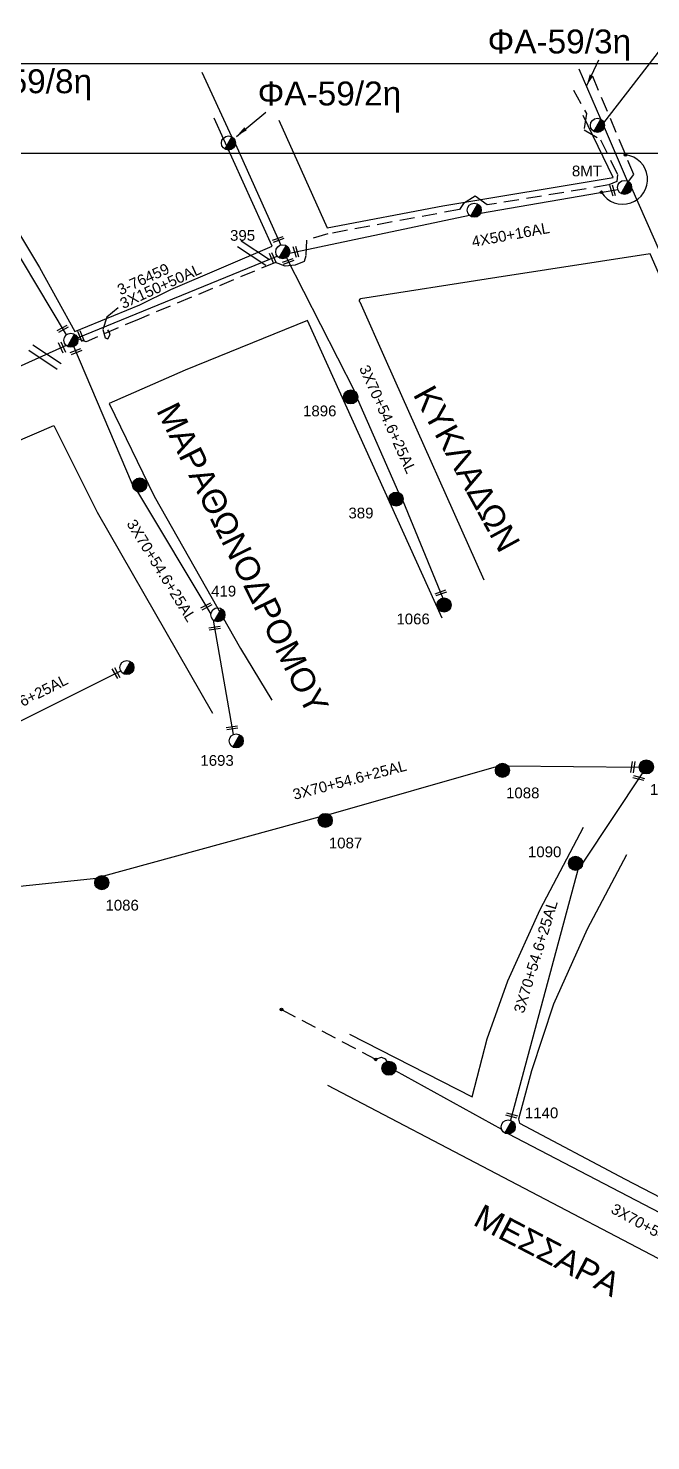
# Model space of a CAD drawing. Header units: millimetres. Extents: x 5016 to 7282, y 2879 to 3911.
# Drawn here: x 6401.2 to 6505.4, y 3674.3 to 3910.9 of the extents above; entities that cross this region are included whole.
import ezdxf

# ---------------------------------------------------------------- set-up
doc = ezdxf.new("R2010")
doc.units = ezdxf.units.MM
doc.linetypes.add('DASHED', pattern=[19.05, 12.7, -6.35])
for name, color, linetype in [('Άγνωστα', 7, 'Continuous'), ('Γέφυρες Εναέριου Δικτύου', 7, 'Continuous'), ('Γυμνά εναέρια ΧΤ και ΦΟΠ (3Φ)   4x50+16AL', 7, 'Continuous'), ('Επιγραφές - Σχήματα', 7, 'Continuous'), ('Καλώδια ΧΤ   3x150+50AL', 7, 'DASHED'), ('Μηχανική τομή', 7, 'Continuous'), ('Στύλος Ξύλινος', 7, 'Continuous'), ('Στύλος Ξύλινος @ 1', 7, 'Continuous'), ('Στύλος ΦΜ', 7, 'Continuous'), ('Στύλος ΦΜ @ 1', 7, 'Continuous'), ('Συνδέσεις', 7, 'Continuous'), ('Συνεστραμμένα ΧΤ   3x70+54.6+25 AL', 7, 'SYN_LINE'), ('Τομή', 7, 'Continuous'), ('Υπόβαθρο ΔΕΗ', 7, 'Continuous')]:
    doc.layers.add(name, color=color, linetype=linetype)
doc.styles.get("Standard").update_dxf_attribs({"font": 'ARIAL.TTF'})
doc.linetypes.add('SYN_LINE', pattern='A,0.5,-0.0001,["/\\/\\/\\/",Standard,S=0.1,R=0,X=0,Y=-0.05],-0.25', length=0.7501)
doc.dimstyles.new('ISO-25', dxfattribs={"dimtxt": 2.5, "dimasz": 1.8, "dimexe": 1.25, "dimexo": 0.625, "dimtad": 1, "dimtxsty": 'Standard', "dimcen": 1.8, "dimadec": 0, "dimazin": 0, "dimtfac": 1, "dimtmove": 0, "dimatfit": 3, "dimfxl": 1.25, "dimarcsym": 0})

# ---------------------------------------------------------------- blocks, each defined once
blk = doc.blocks.new('ΥΠΑΡΧΩΝ ΤΣΙΜΕΝΤΕΝΙΟΣ ΣΤΥΛΟΣ')
at = {"layer": 'Στύλος ΦΜ'}
blk.add_hatch(color=7, dxfattribs=at).paths.add_polyline_path([(-1.29, -2.28, 0.574793), (2.62, 0, 0.268822), (1.3, 2.27)])
at = {"layer": 'Στύλος ΦΜ', "color": 7}
blk.add_line((-1.29, -2.28), (1.3, 2.27), dxfattribs=at)
blk.add_circle((0, 0), 2.62, dxfattribs=at)
at = {"layer": 'Στύλος ΦΜ', "flags": 4}
for tag, p in [('ΑΡΙΘΜΟΣ', (-4.68, 8.05)), ('ΤΥΠΟΣ', (-4.91, 3.03))]:
    blk.add_attdef(tag, p, '', height=4, dxfattribs=at)
blk = doc.blocks.new('ΥΠΑΡΧΩΝ ΞΥΛΙΝΟΣ ΣΤΥΛΟΣ')
at = {"layer": 'Στύλος Ξύλινος'}
h = blk.add_hatch(color=7, dxfattribs=at)
h.paths.add_polyline_path([(-2.62, 0, 0.270008), (-1.29, -2.28), (1.3, 2.27, 0.576266)])
h.paths.add_polyline_path([(-1.29, -2.28, 0.574793), (2.62, 0, 0.268822), (1.3, 2.27)])
at = {"layer": 'Στύλος Ξύλινος', "color": 7}
blk.add_line((-1.29, -2.28), (1.3, 2.27), dxfattribs=at)
blk.add_circle((0, 0), 2.62, dxfattribs=at)
at = {"layer": 'Στύλος Ξύλινος', "flags": 4}
for tag, p in [('ΑΡΙΘΜΟΣ', (-4.91, 8.6)), ('ΤΥΠΟΣ', (-4.85, 3.39))]:
    blk.add_attdef(tag, p, '', height=4, dxfattribs=at)
blk = doc.blocks.new('ΜΗΧΑΝΙΚΗ ΤΟΜΗ')
at = {"layer": 'Μηχανική τομή', "ltscale": 40}
for p, q in [((-1.89, 0.78), (1.89, 0.78)), ((1.89, 0), (-1.89, 0))]:
    blk.add_line(p, q, dxfattribs=at)
blk = doc.blocks.new('ΤΟΜΗ')
at = {"layer": 'Τομή', "ltscale": 40}
for p, q in [((-5.68, 0), (5.68, 0)), ((5.68, -2.33), (-5.68, -2.33))]:
    blk.add_line(p, q, dxfattribs=at)
blk = doc.blocks.new('_ΣΥΝΔΕΣΗ')
at = {"layer": 'Συνδέσεις', "linetype": 'SYN_LINE', "ltscale": 40}
blk.add_hatch(color=256, dxfattribs=at).paths.add_polyline_path([(0.5, -0.01, 1), (-0.5, -0.01, 1)])
at = {"layer": 'Συνδέσεις'}
blk.add_circle((0, -0.01), 0.5, dxfattribs=at)

msp = doc.modelspace()

# ---------------------------------------------------------------- linework, layer by layer
at = {"layer": 'Άγνωστα', "color": 85, "linetype": 'DASHED', "lineweight": -3, "ltscale": 0.2}
msp.add_lwpolyline([(6501.65, 3885.19), (6502.54, 3886.36), (6495.53, 3903.09)], dxfattribs=at)
at = {"layer": 'Άγνωστα', "color": 62, "linetype": 'DASHED', "lineweight": -3, "ltscale": 0.2}
msp.add_lwpolyline([(6443.46, 3746.64), (6443.57, 3746.53), (6459.32, 3738.2), (6459.32, 3738.2), (6460.32, 3738.54), (6460.32, 3738.54), (6460.89, 3738.29), (6461.2, 3737.84)], dxfattribs=at)
at = {"layer": 'Γέφυρες Εναέριου Δικτύου', "lineweight": -3}
msp.add_arc((6500.69, 3885.53), 4.15, 211.1934, 83.537, dxfattribs=at)
at = {"layer": 'Γυμνά εναέρια ΧΤ και ΦΟΠ (3Φ)   4x50+16AL', "color": 6, "lineweight": -3, "ltscale": 0.2}
msp.add_lwpolyline([(6497.53, 3895.04), (6507.08, 3907.38)], dxfattribs=at)
at = {"layer": 'Γυμνά εναέρια ΧΤ και ΦΟΠ (3Φ)   4x50+16AL', "color": 6, "lineweight": -3}
for points in [[(6497.03, 3895.62), (6493.38, 3904)], [(6497.59, 3894.32), (6501.45, 3885.29)], [(6502.17, 3884.12), (6517.73, 3848.94)]]:
    msp.add_lwpolyline(points, dxfattribs=at)
at = {"layer": 'Γυμνά εναέρια ΧΤ και ΦΟΠ (3Φ)   4x50+16AL', "color": 85, "lineweight": -3}
for points in [[(6476.88, 3879.87), (6499.87, 3883.86)], [(6444.92, 3873.22), (6475.02, 3879.53)]]:
    msp.add_lwpolyline(points, dxfattribs=at)
at = {"layer": 'Γυμνά εναέρια ΧΤ και ΦΟΠ (3Φ)   4x50+16AL', "color": 133, "lineweight": -3}
msp.add_lwpolyline([(6409.39, 3859.03), (6442.85, 3872.67)], dxfattribs=at)
at = {"layer": 'Γυμνά εναέρια ΧΤ και ΦΟΠ (3Φ)   4x50+16AL', "color": 30, "lineweight": -3}
msp.add_lwpolyline([(6407.51, 3857.73), (6378.65, 3844.75)], dxfattribs=at)
at = {"layer": 'Επιγραφές - Σχήματα', "lineweight": -3}
for points in [[(5015.89, 3904.96), (7057.63, 3904.96), (7057.63, 2878.51), (5015.89, 2878.51)], [(5030.89, 3889.96), (7042.63, 3889.96), (7042.63, 2893.51), (5030.89, 2893.51)]]:
    msp.add_lwpolyline(points, close=True, dxfattribs=at)
msp.add_lwpolyline([(6416.19, 3864.04), (6414.3, 3862.5), (6413.65, 3860.39), (6414.02, 3859.04), (6414.02, 3859.04), (6414.5, 3858.83), (6414.5, 3858.83), (6414.78, 3859.34), (6414.85, 3859.69), (6414.5, 3860.35)], dxfattribs=at)
at = {"layer": 'Καλώδια ΧΤ   3x150+50AL', "color": 133, "lineweight": -3, "ltscale": 0.2}
msp.add_lwpolyline([(6492.44, 3900.51), (6492.46, 3900.47), (6494.6, 3896.6), (6494.22, 3893.87), (6496.95, 3892.2), (6499.82, 3886.36), (6499.82, 3886.36), (6499.68, 3885.2), (6498.34, 3884.61), (6478, 3881.28), (6476, 3882.73), (6474.01, 3881.5), (6473.33, 3880.5), (6451.3, 3876.42), (6447.74, 3875.39), (6447.65, 3872.77), (6447.34, 3871.8), (6445.86, 3871.21), (6445.86, 3871.21), (6444.14, 3870.99), (6442.53, 3871.65), (6419.73, 3862.17), (6410.83, 3858.37), (6410.83, 3858.37), (6409.45, 3858.83)], dxfattribs=at)
at = {"layer": 'Συνεστραμμένα ΧΤ   3x70+54.6+25 AL', "color": 85, "lineweight": -3, "ltscale": 20}
for points in [[(6435.25, 3892.66), (6430.27, 3903.47)], [(6435.83, 3891.43), (6443.45, 3874.55)], [(6444.4, 3872.43), (6455.77, 3850.11), (6455.77, 3850.11)], [(6456.26, 3848.76), (6463.15, 3833.12)], [(6463.88, 3831.71), (6470.59, 3815.44)]]:
    msp.add_lwpolyline(points, dxfattribs=at)
at = {"layer": 'Συνεστραμμένα ΧΤ   3x70+54.6+25 AL', "color": 133, "lineweight": -3, "ltscale": 20}
for points in [[(6395.14, 3880.17), (6407.52, 3859.51)], [(6418.63, 3834.43), (6408.79, 3857.55)], [(6419.44, 3833.25), (6431.73, 3812.76)], [(6432.12, 3811.75), (6435.48, 3792.59)]]:
    msp.add_lwpolyline(points, dxfattribs=at)
at = {"layer": 'Συνεστραμμένα ΧΤ   3x70+54.6+25 AL', "color": 30, "lineweight": -3, "ltscale": 20}
msp.add_lwpolyline([(6386.24, 3788.05), (6416.63, 3803.25)], dxfattribs=at)
at = {"layer": 'Συνεστραμμένα ΧΤ   3x70+54.6+25 AL', "color": 62, "lineweight": -3, "ltscale": 20}
for points in [[(6451.52, 3779.18), (6451.46, 3779.22), (6479.54, 3787.22)], [(6481.43, 3787.37), (6503.46, 3787.1)], [(6504, 3786.17), (6493.96, 3771.05)], [(6413.79, 3768.92), (6449.87, 3778.83)], [(6371.21, 3764.16), (6371.4, 3764.25), (6412.59, 3768.56)], [(6493.18, 3769.91), (6481.87, 3728.01)], [(6480.42, 3726.43), (6462.65, 3736.29)], [(6510.96, 3710.39), (6481.52, 3725.7)]]:
    msp.add_lwpolyline(points, dxfattribs=at)
at = {"layer": 'Υπόβαθρο ΔΕΗ', "lineweight": -3}
for points in [[(6388.74, 3894.5), (6403.05, 3870.8), (6408.98, 3860.06), (6419.86, 3864.53), (6425.04, 3867.12), (6442, 3874.38), (6432.27, 3895.81)], [(6443.09, 3895.47), (6451.19, 3877.42), (6470.54, 3881.11), (6499.06, 3885.89), (6494.08, 3896.24)], [(6470.46, 3812.05), (6447.89, 3861.94), (6427.42, 3853.62), (6414.69, 3848), (6422.22, 3832.52), (6436.71, 3807.01), (6441.96, 3798.36)], [(6345.88, 3766.23), (6325.26, 3810.67), (6359.65, 3825.12), (6359.65, 3825.12), (6380.09, 3782.14), (6387.59, 3785.84), (6368.19, 3828.33), (6368.19, 3828.33), (6405.44, 3844.36), (6412.67, 3829.84), (6432.01, 3796.16)], [(6454.93, 3742.4), (6475.47, 3731.9), (6477.96, 3741.62), (6481.47, 3751.35), (6486.87, 3763.29), (6494.13, 3777.08)], [(6501.32, 3772.45), (6494.74, 3759.99), (6489.09, 3747.44), (6485.39, 3736.26), (6483.25, 3728.17), (6483.38, 3727.53), (6501.1, 3718.12), (6538.42, 3698.77)]]:
    msp.add_lwpolyline(points, dxfattribs=at)
for points in [[(6519.39, 3840.89), (6505.28, 3873.1), (6479.6, 3869.12), (6456.8, 3865.55, 0.624167), (6456.65, 3865.04), (6461.06, 3855.09), (6477.41, 3818.47)], [(6542.91, 3448.15), (6544.53, 3486.41), (6545.9, 3516.05), (6547.67, 3556.47), (6547.76, 3576.11), (6545.33, 3595.56), (6539.3, 3631.05), (6538.81, 3642.35), (6539.05, 3649.13), (6540.52, 3662.82), (6543.51, 3678.05), (6544.57, 3683.12, 0.346448), (6543.27, 3685.75), (6510.14, 3703.03), (6451.3, 3733.79)]]:
    msp.add_lwpolyline(points, format="xyb", dxfattribs=at)

# ---------------------------------------------------------------- block references
at = {"layer": 'Μηχανική τομή', "lineweight": -3}
for p, xscale, yscale, zscale, rotation in [((6499.18, 3883.74), 0.4999999999999206, 0.4999999999999206, 0.4999999999999206, 106.2290820403475), ((6499.18, 3883.74), 0.4999999999999206, 0.4999999999999206, 0.4999999999999206, 106.2290820403475), ((6442.94, 3875.68), 0.4999999999996512, 0.4999999999996512, 0.4999999999996512, 199.4513068586394), ((6446.16, 3873.48), 0.4999999999999206, 0.4999999999999206, 0.4999999999999206, 106.2290820403475), ((6442.28, 3872.43), 0.4999999999999213, 0.4999999999999213, 0.4999999999999213, 113.2675530330283), ((6442.28, 3872.43), 0.4999999999999213, 0.4999999999999213, 0.4999999999999213, 113.2675530330283), ((6442.28, 3872.43), 0.4999999999999213, 0.4999999999999213, 0.4999999999999213, 113.2675530330283), ((6442.28, 3872.43), 0.4999999999999213, 0.4999999999999213, 0.4999999999999213, 113.2675530330283), ((6442.28, 3872.43), 0.4999999999999213, 0.4999999999999213, 0.4999999999999213, 113.2675530330283), ((6444.62, 3872), 0.4999999999996512, 0.4999999999996512, 0.4999999999996512, 199.4513068586394), ((6407.02, 3860.34), 0.4999999999998825, 0.4999999999998825, 0.4999999999998825, 28.95326516565891), ((6407.02, 3860.34), 0.4999999999998825, 0.4999999999998825, 0.4999999999998825, 28.95326516565891), ((6410.17, 3859.35), 0.4999999999999213, 0.4999999999999213, 0.4999999999999213, 113.2675530330283), ((6406.63, 3857.33), 0.5000000000001859, 0.5000000000001859, 0.5000000000001859, 294.2097788672814), ((6409.22, 3856.54), 0.4999999999998808, 0.4999999999998808, 0.4999999999998808, 21.31643393342189), ((6470.16, 3816.48), 0.4999999999996512, 0.4999999999996512, 0.4999999999996512, 199.4513068586394), ((6431.06, 3813.88), 0.499999999999872, 0.499999999999872, 0.499999999999872, 28.02025850064998), ((6432.39, 3810.21), 0.4999999999998985, 0.4999999999998985, 0.4999999999998985, 8.895543849984039), ((6415.69, 3802.78), 0.499999999999897, 0.499999999999897, 0.499999999999897, 299.3269371106231), ((6435.31, 3793.51), 0.4999999999998985, 0.4999999999998985, 0.4999999999998985, 8.895543849984039), ((6502.58, 3787.11), 0.5000000000002852, 0.5000000000002852, 0.5000000000002852, 82.15897255191251), ((6503.3, 3785.11), 0.5000000000002525, 0.5000000000002525, 0.5000000000002525, 344.8362975030094), ((6503.3, 3785.11), 0.5000000000002525, 0.5000000000002525, 0.5000000000002525, 344.8362975030094), ((6482.03, 3728.61), 0.5000000000002525, 0.5000000000002525, 0.5000000000002525, 344.8362975030094)]:
    msp.add_blockref('ΜΗΧΑΝΙΚΗ ΤΟΜΗ', p, dxfattribs=dict(at, xscale=xscale, yscale=yscale, zscale=zscale, rotation=rotation))
at = {"layer": 'Στύλος Ξύλινος @ 1', "lineweight": -3, "ltscale": 40}
ref = msp.add_blockref('ΥΠΑΡΧΩΝ ΞΥΛΙΝΟΣ ΣΤΥΛΟΣ', (6455.14, 3849.12), dxfattribs=dict(at, xscale=0.4499999999998181, yscale=0.4499999999998181, zscale=0.4499999999998181))
ref.add_attrib('ΤΥΠΟΣ', '1896', (6447.16, 3845.88), dxfattribs={"layer": 'Στύλος Ξύλινος', "height": 1.8, "flags": 4})
at = {"layer": 'Στύλος Ξύλινος @ 1', "lineweight": -3, "ltscale": 40, "xscale": 0.4499999999998181, "yscale": 0.4499999999998181, "zscale": 0.4499999999998181}
for p in [(6419.81, 3834.37), (6461.55, 3736.71)]:
    msp.add_blockref('ΥΠΑΡΧΩΝ ΞΥΛΙΝΟΣ ΣΤΥΛΟΣ', p, dxfattribs=at)
at = {"layer": 'Στύλος Ξύλινος @ 1', "lineweight": -3, "ltscale": 40}
ref = msp.add_blockref('ΥΠΑΡΧΩΝ ΞΥΛΙΝΟΣ ΣΤΥΛΟΣ', (6462.74, 3832.02), dxfattribs=dict(at, xscale=0.4499999999998181, yscale=0.4499999999998181, zscale=0.4499999999998181))
ref.add_attrib('ΤΥΠΟΣ', '389', (6454.76, 3828.78), dxfattribs={"layer": 'Στύλος Ξύλινος', "height": 1.8, "flags": 4})
ref = msp.add_blockref('ΥΠΑΡΧΩΝ ΞΥΛΙΝΟΣ ΣΤΥΛΟΣ', (6470.77, 3814.28), dxfattribs=dict(at, xscale=0.4499999999998181, yscale=0.4499999999998181, zscale=0.4499999999998181))
ref.add_attrib('ΤΥΠΟΣ', '1066', (6462.79, 3811.04), dxfattribs={"layer": 'Στύλος Ξύλινος', "height": 1.8, "flags": 4})
ref = msp.add_blockref('ΥΠΑΡΧΩΝ ΞΥΛΙΝΟΣ ΣΤΥΛΟΣ', (6480.54, 3786.59), dxfattribs=dict(at, xscale=0.4499999999998181, yscale=0.4499999999998181, zscale=0.4499999999998181))
ref.add_attrib('ΤΥΠΟΣ', '1088', (6481.15, 3781.91), dxfattribs={"layer": 'Στύλος Ξύλινος', "height": 1.8, "flags": 4})
ref = msp.add_blockref('ΥΠΑΡΧΩΝ ΞΥΛΙΝΟΣ ΣΤΥΛΟΣ', (6504.63, 3787.16), dxfattribs=dict(at, xscale=0.4499999999998181, yscale=0.4499999999998181, zscale=0.4499999999998181))
ref.add_attrib('ΤΥΠΟΣ', '1089', (6505.24, 3782.49), dxfattribs={"layer": 'Στύλος Ξύλινος', "height": 1.8, "flags": 4})
ref = msp.add_blockref('ΥΠΑΡΧΩΝ ΞΥΛΙΝΟΣ ΣΤΥΛΟΣ', (6450.87, 3778.2), dxfattribs=dict(at, xscale=0.4499999999998181, yscale=0.4499999999998181, zscale=0.4499999999998181))
ref.add_attrib('ΤΥΠΟΣ', '1087', (6451.48, 3773.52), dxfattribs={"layer": 'Στύλος Ξύλινος', "height": 1.8, "flags": 4})
ref = msp.add_blockref('ΥΠΑΡΧΩΝ ΞΥΛΙΝΟΣ ΣΤΥΛΟΣ', (6492.78, 3771.02), dxfattribs=dict(at, xscale=0.4499999999998181, yscale=0.4499999999998181, zscale=0.4499999999998181))
ref.add_attrib('ΤΥΠΟΣ', '1090', (6484.82, 3772.05), dxfattribs={"layer": 'Στύλος Ξύλινος', "height": 1.8, "flags": 4})
ref = msp.add_blockref('ΥΠΑΡΧΩΝ ΞΥΛΙΝΟΣ ΣΤΥΛΟΣ', (6413.47, 3767.78), dxfattribs=dict(at, xscale=0.4499999999998181, yscale=0.4499999999998181, zscale=0.4499999999998181))
ref.add_attrib('ΤΥΠΟΣ', '1086', (6414.08, 3763.11), dxfattribs={"layer": 'Στύλος Ξύλινος', "height": 1.8, "flags": 4})
at = {"layer": 'Στύλος ΦΜ @ 1', "lineweight": -3, "ltscale": 40, "xscale": 0.4499999999998181, "yscale": 0.4499999999998181, "zscale": 0.4499999999998181}
for p in [(6496.44, 3894.6), (6434.67, 3891.64), (6475.83, 3880.39), (6408.29, 3858.61), (6417.67, 3803.8)]:
    msp.add_blockref('ΥΠΑΡΧΩΝ ΤΣΙΜΕΝΤΕΝΙΟΣ ΣΤΥΛΟΣ', p, dxfattribs=at)
at = {"layer": 'Στύλος ΦΜ @ 1', "lineweight": -3, "ltscale": 40}
ref = msp.add_blockref('ΥΠΑΡΧΩΝ ΤΣΙΜΕΝΤΕΝΙΟΣ ΣΤΥΛΟΣ', (6500.99, 3884.21), dxfattribs=dict(at, xscale=0.4499999999998181, yscale=0.4499999999998181, zscale=0.4499999999998181))
ref.add_attrib('ΤΥΠΟΣ', '8MT', (6492.17, 3886.06), dxfattribs={"layer": 'Στύλος ΦΜ', "height": 1.8, "flags": 4})
ref = msp.add_blockref('ΥΠΑΡΧΩΝ ΤΣΙΜΕΝΤΕΝΙΟΣ ΣΤΥΛΟΣ', (6443.76, 3873.42), dxfattribs=dict(at, xscale=0.4499999999998181, yscale=0.4499999999998181, zscale=0.4499999999998181))
ref.add_attrib('ΤΥΠΟΣ', '395', (6434.94, 3875.27), dxfattribs={"layer": 'Στύλος ΦΜ', "height": 1.8, "flags": 4})
ref = msp.add_blockref('ΥΠΑΡΧΩΝ ΤΣΙΜΕΝΤΕΝΙΟΣ ΣΤΥΛΟΣ', (6432.9, 3812.64), dxfattribs=dict(at, xscale=0.4499999999998181, yscale=0.4499999999998181, zscale=0.4499999999998181))
ref.add_attrib('ΤΥΠΟΣ', '419', (6431.77, 3815.7), dxfattribs={"layer": 'Στύλος ΦΜ', "height": 1.8, "flags": 4})
ref = msp.add_blockref('ΥΠΑΡΧΩΝ ΤΣΙΜΕΝΤΕΝΙΟΣ ΣΤΥΛΟΣ', (6435.97, 3791.52), dxfattribs=dict(at, xscale=0.4499999999998181, yscale=0.4499999999998181, zscale=0.4499999999998181))
ref.add_attrib('ΤΥΠΟΣ', '1693', (6429.97, 3787.35), dxfattribs={"layer": 'Στύλος ΦΜ', "height": 1.8, "flags": 4})
ref = msp.add_blockref('ΥΠΑΡΧΩΝ ΤΣΙΜΕΝΤΕΝΙΟΣ ΣΤΥΛΟΣ', (6481.51, 3726.88), dxfattribs=dict(at, xscale=0.4499999999998181, yscale=0.4499999999998181, zscale=0.4499999999998181))
ref.add_attrib('ΤΥΠΟΣ', '1140', (6484.3, 3728.33), dxfattribs={"layer": 'Στύλος ΦΜ', "height": 1.8, "flags": 4})
at = {"layer": 'Συνδέσεις', "lineweight": -3, "xscale": 0.4499999999998181, "yscale": 0.4499999999998181, "zscale": 0.4499999999998181}
for p in [(6501.16, 3889.67), (6497.14, 3883.39), (6443.57, 3746.53), (6459.32, 3738.2)]:
    msp.add_blockref('_ΣΥΝΔΕΣΗ', p, dxfattribs=at)
at = {"layer": 'Τομή', "lineweight": -3, "xscale": 0.4999999999996051, "yscale": 0.4999999999996051, "zscale": 0.4999999999996051, "rotation": 326.5104345753908}
for p in [(6439.18, 3873.68), (6404.29, 3856.28)]:
    msp.add_blockref('ΤΟΜΗ', p, dxfattribs=at)

# ---------------------------------------------------------------- texts
at = {"layer": 'Γυμνά εναέρια ΧΤ και ΦΟΠ (3Φ)   4x50+16AL', "color": 7, "lineweight": -3, "insert": (6475.25, 3875.97), "char_height": 1.8, "width": 168.3718, "attachment_point": 1, "rotation": 10.4514}
msp.add_mtext('4X50+16AL', dxfattribs=at)
msp.add_mtext('4X50+16AL', dxfattribs=at)
at = {"layer": 'Επιγραφές - Σχήματα', "color": 7, "lineweight": -3, "char_height": 4, "width": 168.3718, "attachment_point": 1}
for s, insert in [('ΦΑ-59/3η', (6478.06, 3910.64)), ('ΦΑ-59/8η', (6387.82, 3903.98)), ('ΦΑ-59/2η', (6439.57, 3901.93))]:
    msp.add_mtext(s, dxfattribs=dict(at, insert=insert))
for s, insert, rotation in [('ΚΥΚΛΑΔΩΝ', (6469, 3851.48), 298.6698), ('ΜΑΡΑΘΩΝΟΔΡΟΜΟΥ', (6426.11, 3848.65), 296.4095), ('ΜΕΣΣΑΡΑ', (6477.26, 3714.11), 332.4637)]:
    msp.add_mtext(s, dxfattribs=dict(at, insert=insert, rotation=rotation))
at = {"layer": 'Καλώδια ΧΤ   3x150+50AL', "color": 7, "lineweight": -3, "char_height": 1.8, "width": 168.3718, "attachment_point": 1, "rotation": 24.4109}
for s, insert in [('3-76459', (6415.83, 3867.76)), ('3X150+50AL', (6416.28, 3865.47))]:
    msp.add_mtext(s, dxfattribs=dict(at, insert=insert))
at = {"layer": 'Συνεστραμμένα ΧΤ   3x70+54.6+25 AL', "color": 7, "lineweight": -3, "char_height": 1.8, "width": 168.3718, "attachment_point": 1}
for insert, rotation in [((6458.15, 3854.68), 294.2354), ((6419.08, 3828.85), 301.7035), ((6419.08, 3828.85), 301.7035), ((6389.73, 3793.91), 26.8395), ((6445.26, 3783.38), 14.64), ((6482.39, 3746.3), 73.0264), ((6499.41, 3714.17), 331.3614)]:
    msp.add_mtext('3X70+54.6+25AL', dxfattribs=dict(at, insert=insert, rotation=rotation))

# ---------------------------------------------------------------- leaders
at = {"layer": 'Επιγραφές - Σχήματα', "lineweight": -3, "ltscale": 40}
for points in [[(6494.61, 3901.18), (6496.66, 3905.58)], [(6436, 3892.75), (6440.91, 3896.82)]]:
    msp.add_leader(points, dimstyle='ISO-25', override={"dimasz": 2, "dimtad": 0}, dxfattribs=at)

doc.saveas('drawing.dxf')
